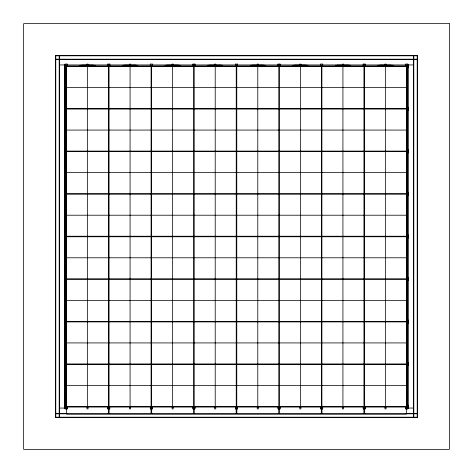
<?xml version="1.0" encoding="UTF-8"?>
<svg xmlns="http://www.w3.org/2000/svg" width="473" height="473" viewBox="0 0 473 473"><rect width="100%" height="100%" fill="white"/><g stroke="black" fill="none" stroke-linecap="round" stroke-linejoin="round"><path stroke-width="0.71" d="M55.365 55.79L417.635 55.79M55.365 59.196L417.635 59.196M55.365 59.622L417.635 59.622M59.622 64.943L65.528 64.943M67.006 64.943L150.538 64.943M151.939 64.943L193.333 64.943M194.775 64.943L278.225 64.943M279.667 64.943L321.061 64.943M322.462 64.943L405.994 64.943M407.472 64.943L413.378 64.943M81.805 65.156L93.205 65.156M124.375 65.156L135.775 65.156M166.945 65.156L178.345 65.156M209.515 65.156L220.915 65.156M252.085 65.156L263.485 65.156M294.655 65.156L306.055 65.156M337.225 65.156L348.625 65.156M379.795 65.156L391.195 65.156M66.859 65.581L65.581 65.581L65.581 66.859M108.151 65.581L109.429 65.581M150.721 65.581L151.999 65.581M193.291 65.581L194.569 65.581M235.861 65.581L237.139 65.581M278.431 65.581L279.709 65.581M321.001 65.581L322.279 65.581M363.571 65.581L364.849 65.581M406.141 65.581L407.419 65.581L407.419 66.859M65.954 66.22L66.486 66.22M108.524 66.22L109.056 66.22M151.094 66.22L151.626 66.22M193.664 66.22L194.196 66.22M236.234 66.22L236.766 66.22M278.804 66.22L279.336 66.22M321.374 66.22L321.906 66.22M363.944 66.22L364.476 66.22M406.514 66.22L407.046 66.22M65.954 66.486L407.046 66.486M66.22 87.505L406.78 87.505M65.954 108.524L407.046 108.524M65.954 109.056L407.046 109.056M66.22 130.075L406.78 130.075M65.954 151.094L407.046 151.094M65.954 151.626L407.046 151.626M66.22 172.645L406.78 172.645M65.954 193.664L407.046 193.664M65.954 194.196L407.046 194.196M66.22 215.215L406.78 215.215M65.954 236.234L407.046 236.234M65.954 236.766L407.046 236.766M66.22 257.785L406.78 257.785M65.954 278.804L407.046 278.804M65.954 279.336L407.046 279.336M66.22 300.355L406.78 300.355M65.954 321.374L407.046 321.374M65.954 321.906L407.046 321.906M66.22 342.925L406.78 342.925M65.954 363.944L407.046 363.944M65.954 364.476L407.046 364.476M66.22 385.495L406.78 385.495M65.954 406.514L407.046 406.514M65.954 406.78L66.486 406.78M108.524 406.78L109.056 406.78M151.094 406.78L151.626 406.78M193.664 406.78L194.196 406.78M236.234 406.78L236.766 406.78M278.804 406.78L279.336 406.78M321.374 406.78L321.906 406.78M363.944 406.78L364.476 406.78M406.514 406.78L407.046 406.78M66.859 407.419L65.581 407.419L65.581 406.141M108.151 407.419L109.429 407.419M150.721 407.419L151.999 407.419M193.291 407.419L194.569 407.419M235.861 407.419L237.139 407.419M278.431 407.419L279.709 407.419M321.001 407.419L322.279 407.419M363.571 407.419L364.849 407.419M406.141 407.419L407.419 407.419L407.419 406.141M59.622 408.057L65.528 408.057M407.472 408.057L413.378 408.057M55.365 413.378L67.172 413.378M107.749 413.378L109.842 413.378M150.461 413.378L152.022 413.378M193.297 413.378L194.811 413.378M278.189 413.378L279.703 413.378M320.978 413.378L322.539 413.378M363.158 413.378L365.251 413.378M405.828 413.378L417.635 413.378M55.365 413.804L417.635 413.804M55.365 417.21L417.635 417.21M417.21 55.365L417.21 417.635M413.804 55.365L413.804 417.635M413.378 55.365L413.378 417.635M408.376 64.624L408.376 67.816M408.376 107.194L408.376 110.386M408.376 149.764L408.376 152.956M408.376 192.334L408.376 195.526M408.376 234.904L408.376 238.096M408.376 277.474L408.376 280.666M408.376 320.044L408.376 323.236M408.376 362.614L408.376 365.806M408.376 405.184L408.376 408.376M408.11 64.89L408.11 408.11M407.631 64.092L407.631 408.909M407.419 108.151L407.419 109.429M407.419 150.721L407.419 151.999M407.419 193.291L407.419 194.569M407.419 235.861L407.419 237.139M407.419 278.431L407.419 279.709M407.419 321.001L407.419 322.279M407.419 363.571L407.419 364.849M406.78 65.954L406.78 66.486M406.78 108.524L406.78 109.056M406.78 151.094L406.78 151.626M406.78 193.664L406.78 194.196M406.78 236.234L406.78 236.766M406.78 278.804L406.78 279.336M406.78 321.374L406.78 321.906M406.78 363.944L406.78 364.476M406.78 406.514L406.78 407.046M406.514 65.954L406.514 407.046M406.461 408.495L406.461 414.076L364.529 414.076L364.529 408.495M405.929 64.092L405.929 66.309M405.929 406.691L405.929 408.909M405.716 66.309L405.716 64.092L407.844 64.092L407.844 408.909L405.716 408.909L405.716 406.691M392.945 65.901L392.945 65.262L378.045 65.262L378.045 65.901M386.027 66.309L386.027 64.092L384.963 64.092L384.963 66.309M386.027 406.691L386.027 408.909L384.963 408.909L384.963 406.691M385.495 66.22L385.495 406.78M365.274 66.309L365.274 64.092L363.146 64.092L363.146 66.309M365.274 406.691L365.274 408.909L363.146 408.909L363.146 406.691M365.061 64.092L365.061 66.309M365.061 406.691L365.061 408.909M364.476 65.954L364.476 407.046M363.944 65.954L363.944 407.046M363.891 408.495L363.891 414.076L321.959 414.076L321.959 408.495M363.359 64.092L363.359 66.309M363.359 406.691L363.359 408.909M350.375 65.901L350.375 65.262L335.475 65.262L335.475 65.901M343.457 66.309L343.457 64.092L342.393 64.092L342.393 66.309M343.457 406.691L343.457 408.909L342.393 408.909L342.393 406.691M342.925 66.22L342.925 406.78M322.704 66.309L322.704 64.092L320.576 64.092L320.576 66.309M322.704 406.691L322.704 408.909L320.576 408.909L320.576 406.691M322.491 64.092L322.491 66.309M322.491 406.691L322.491 408.909M321.906 65.954L321.906 407.046M321.374 65.954L321.374 407.046M321.321 408.495L321.321 414.076L279.389 414.076L279.389 408.495M320.789 64.092L320.789 66.309M320.789 406.691L320.789 408.909M307.805 65.901L307.805 65.262L292.905 65.262L292.905 65.901M300.887 66.309L300.887 64.092L299.823 64.092L299.823 66.309M300.887 406.691L300.887 408.909L299.823 408.909L299.823 406.691M300.355 66.22L300.355 406.78M280.134 66.309L280.134 64.092L278.006 64.092L278.006 66.309M280.134 406.691L280.134 408.909L278.006 408.909L278.006 406.691M279.921 64.092L279.921 66.309M279.921 406.691L279.921 408.909M279.336 65.954L279.336 407.046M278.804 65.954L278.804 407.046M278.751 408.495L278.751 414.076L236.819 414.076L236.819 408.495M278.219 64.092L278.219 66.309M278.219 406.691L278.219 408.909M265.235 65.901L265.235 65.262L250.335 65.262L250.335 65.901M258.317 66.309L258.317 64.092L257.253 64.092L257.253 66.309M258.317 406.691L258.317 408.909L257.253 408.909L257.253 406.691M257.785 66.22L257.785 406.78M237.564 66.309L237.564 64.092L235.436 64.092L235.436 66.309M237.564 406.691L237.564 408.909L235.436 408.909L235.436 406.691M237.351 64.092L237.351 66.309M237.351 406.691L237.351 408.909M236.766 65.954L236.766 407.046M236.234 65.954L236.234 407.046M236.181 408.495L236.181 414.076L194.249 414.076L194.249 408.495M235.649 64.092L235.649 66.309M235.649 406.691L235.649 408.909M222.665 65.901L222.665 65.262L207.765 65.262L207.765 65.901M215.747 66.309L215.747 64.092L214.683 64.092L214.683 66.309M215.747 406.691L215.747 408.909L214.683 408.909L214.683 406.691M215.215 66.22L215.215 406.78M194.994 66.309L194.994 64.092L192.866 64.092L192.866 66.309M194.994 406.691L194.994 408.909L192.866 408.909L192.866 406.691M194.781 64.092L194.781 66.309M194.781 406.691L194.781 408.909M194.196 65.954L194.196 407.046M193.664 65.954L193.664 407.046M193.611 408.495L193.611 414.076L151.679 414.076L151.679 408.495M193.079 64.092L193.079 66.309M193.079 406.691L193.079 408.909M180.095 65.901L180.095 65.262L165.195 65.262L165.195 65.901M173.177 66.309L173.177 64.092L172.113 64.092L172.113 66.309M173.177 406.691L173.177 408.909L172.113 408.909L172.113 406.691M172.645 66.22L172.645 406.78M152.424 66.309L152.424 64.092L150.296 64.092L150.296 66.309M152.424 406.691L152.424 408.909L150.296 408.909L150.296 406.691M152.211 64.092L152.211 66.309M152.211 406.691L152.211 408.909M151.626 65.954L151.626 407.046M151.094 65.954L151.094 407.046M151.041 408.495L151.041 414.076L109.109 414.076L109.109 408.495M150.509 64.092L150.509 66.309M150.509 406.691L150.509 408.909M137.525 65.901L137.525 65.262L122.625 65.262L122.625 65.901M130.607 66.309L130.607 64.092L129.543 64.092L129.543 66.309M130.607 406.691L130.607 408.909L129.543 408.909L129.543 406.691M130.075 66.22L130.075 406.78M109.854 66.309L109.854 64.092L107.726 64.092L107.726 66.309M109.854 406.691L109.854 408.909L107.726 408.909L107.726 406.691M109.641 64.092L109.641 66.309M109.641 406.691L109.641 408.909M109.056 65.954L109.056 407.046M108.524 65.954L108.524 407.046M108.471 408.495L108.471 414.076L66.539 414.076L66.539 408.495M107.939 64.092L107.939 66.309M107.939 406.691L107.939 408.909M94.955 65.901L94.955 65.262L80.055 65.262L80.055 65.901M88.037 66.309L88.037 64.092L86.973 64.092L86.973 66.309M88.037 406.691L88.037 408.909L86.973 408.909L86.973 406.691M87.505 66.22L87.505 406.78M67.284 66.309L67.284 64.092L65.156 64.092L65.156 408.909L67.284 408.909L67.284 406.691M67.071 64.092L67.071 66.309M67.071 406.691L67.071 408.909M66.486 65.954L66.486 407.046M66.22 65.954L66.22 66.486M66.22 108.524L66.22 109.056M66.22 151.094L66.22 151.626M66.22 193.664L66.22 194.196M66.22 236.234L66.22 236.766M66.22 278.804L66.22 279.336M66.22 321.374L66.22 321.906M66.22 363.944L66.22 364.476M66.22 406.514L66.22 407.046M65.581 108.151L65.581 109.429M65.581 150.721L65.581 151.999M65.581 193.291L65.581 194.569M65.581 235.861L65.581 237.139M65.581 278.431L65.581 279.709M65.581 321.001L65.581 322.279M65.581 363.571L65.581 364.849M65.369 64.092L65.369 408.909M64.943 64.943L64.943 408.057M64.89 64.89L64.89 408.11M64.624 64.624L64.624 67.816M64.624 107.194L64.624 110.386M64.624 149.764L64.624 152.956M64.624 192.334L64.624 195.526M64.624 234.904L64.624 238.096M64.624 277.474L64.624 280.666M64.624 320.044L64.624 323.236M64.624 362.614L64.624 365.806M64.624 405.184L64.624 408.376M59.622 55.365L59.622 417.635M59.196 55.365L59.196 417.635M55.79 55.365L55.79 417.635M449.35 23.65L23.65 23.65L23.65 449.35L449.35 449.35L449.35 23.65M417.635 55.365L55.365 55.365L55.365 417.635L417.635 417.635L417.635 55.365M407.046 65.954L65.954 65.954L65.954 407.046L407.046 407.046L407.046 65.954"/></g></svg>
